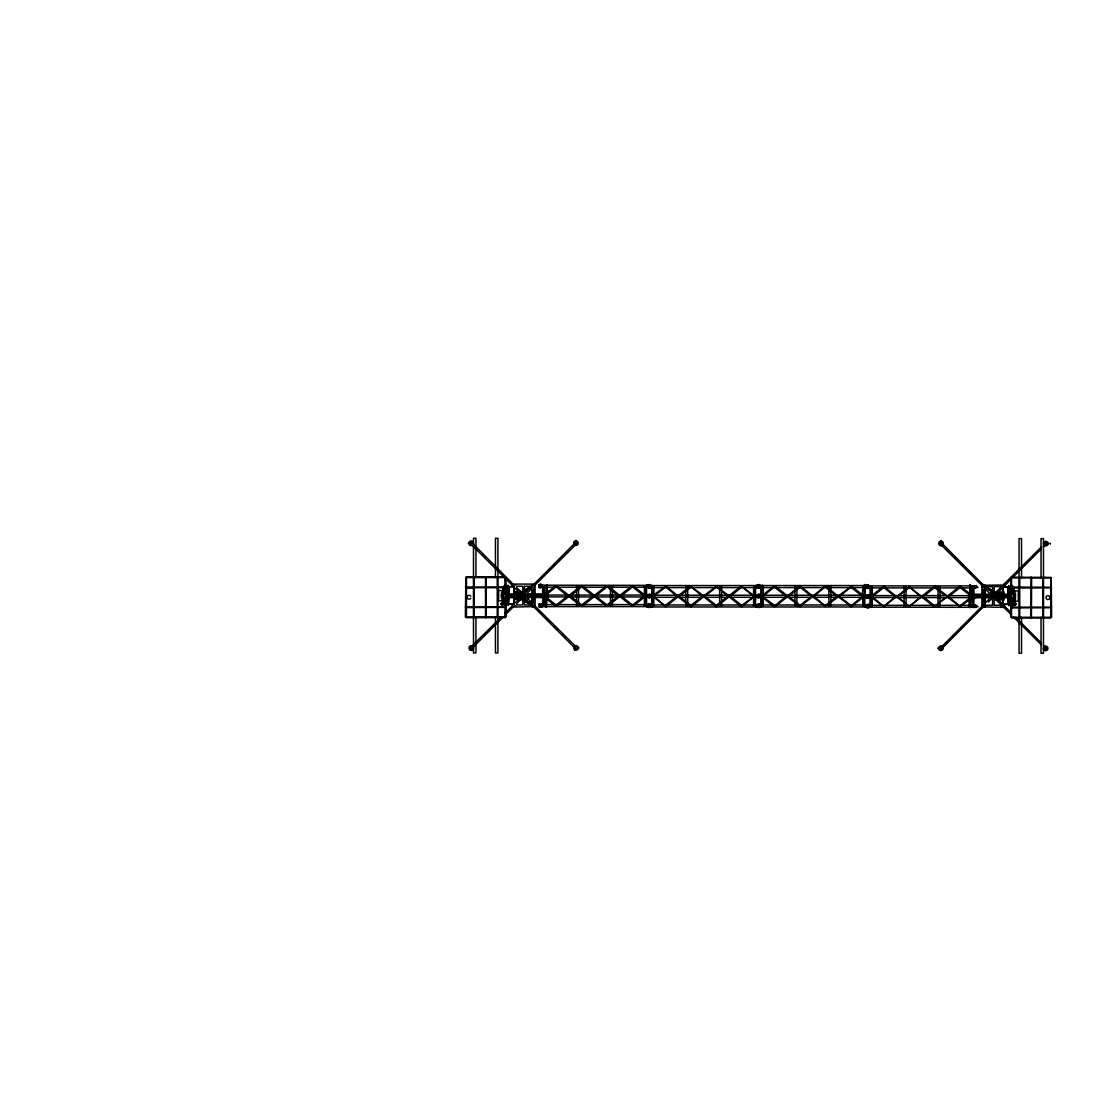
<?xml version="1.0" encoding="UTF-8"?>
<svg xmlns="http://www.w3.org/2000/svg" width="1107" height="1107" viewBox="0 0 1107 1107"><rect width="100%" height="100%" fill="white"/><g stroke="black" fill="none" stroke-linecap="round" stroke-linejoin="round"><path stroke-width="1.5" d="M547.55 594.362L547.218 584.87M1014.593 603.495L1015.659 603.813L1015.423 604.962M1015.299 605.142L1014.607 604.948M503.643 586.309L514.285 586.696L514.285 603.952L503.256 603.952L502.453 604.851M1046.073 648.079C1045.617 653.587 1045.036 645.395 1045.977 648.37M545.959 604.367L546.166 597.725M546.277 594.404L546.54 586.087M546.637 604.394L546.789 599.399M546.955 594.404L546.54 584.676M969.275 606.027L969.843 587.748M969.953 606.069L970.216 597.738M970.313 594.404L970.521 587.748M504.737 604.38L504.695 605.446L504.571 604.339M1012.407 586.655L1012.282 585.561L1012.822 586.613M546.941 596.064L546.291 597.047M971.199 597.254C969.192 594.75 972.112 598.375 969.829 595.109L959.631 587.222M504.723 586.309L504.764 585.783M508.141 604.671L508.071 605.446L508.473 604.643M1008.781 586.655L1008.906 585.561L1008.352 586.613M1012.213 605.225L1012.407 604.685M652.327 596.12L665.584 606.304L653.172 595.801L652.286 596.023L665.487 586.24L665.611 587.07L652.95 596.922L652.369 586.212L653.365 586.572L653.365 594.653M703.194 596.009L704.135 595.884L703.969 596.894L716.506 587.07L716.367 586.24L703.208 596.258L715.786 606.498L716.533 605.584L715.786 606.498M741.856 587.125L741.233 586.157L728.78 595.926L729.001 596.798L729.222 595.926L716.091 586.35L728.503 596.853L729.582 595.884L728.503 596.853M799.697 586.613C800.998 585.755 800.679 587.651 799.531 586.157L786.952 596.396L800.112 606.415L800.278 605.584L787.81 595.801C785.707 595.774 788.253 597.725 787.534 595.926L775.08 586.157L774.25 586.613M812.912 595.746L812.524 596.715L825.67 606.304L813.244 595.801L812.275 596.12M838.041 596.894L837.791 595.746L825.241 605.584L825.379 606.415L838.566 596.631L825.974 586.157L825.144 586.613M871.666 597.005L870.656 596.369M894.747 597.13L883.566 606.65L897.071 596.244M934.045 586.959L934.931 586.821L934.183 587.222M959.492 586.959C961.236 586.101 958.939 588.121 960.599 586.502L971.808 595.303M470.821 647.982L471.79 648.052L470.821 647.982L471.707 647.72L471.54 650.556L470.904 647.733M502.121 605.308L500.876 603.841M502.993 605.142L503.685 603.952M576.346 543.343L575.432 543.108L576.401 543.177M940.756 543.412L940.839 543.717M983.583 587.028L983.5 585.451M984.677 604.989C986.102 607.591 981.383 606.249 983.583 604.948M543.011 594.307L543.039 586.087L544.104 586.475M542.638 594.293L542.638 586.226L544.589 586.226L544.104 586.945M544.187 597.531L544.187 605.598L543.039 605.737M576.567 605.598L576.567 586.226L578.394 586.641M612.448 586.226C611.88 588.467 608.449 585.119 612.448 586.226L612.448 605.598L610.524 605.598L610.497 586.226M644.786 594.307L645.381 585.714L645.962 594.307M645.879 604.865C647.72 605.986 643.07 605.986 644.911 604.865M645.672 596.355C644.8 594.473 645.685 597.683 644.98 595.386M645.962 595.912L645.948 605.737L644.869 605.349M652.452 596.715C654.292 596.715 651.649 595.345 653.172 596.853M653.365 597.877L652.784 606.456L652.203 597.877M685.759 605.958C686.326 603.702 689.758 607.051 685.759 605.958L685.759 586.572L687.71 586.572L687.71 605.958M719.675 605.958L719.675 586.572L721.626 586.572L721.626 605.958L719.675 605.958L720.173 605.225M754.863 596.701C752.331 595.76 756.911 595.843 754.047 596.894L741.538 586.35L754.808 596.258L741.759 606.498L741.482 605.584L754.67 595.926M753.604 605.958C754.171 603.702 757.603 607.051 753.604 605.958L753.604 597.877M753.978 605.958C756.206 606.47 753.147 605.695 753.978 597.877M762.972 597.877L762.972 605.958L761.146 605.529M762.543 596.133C757.894 601.032 764.425 570.437 762.557 594.653M762.557 597.877L762.474 606.207L761.561 605.598M794.937 605.958L794.937 586.572L796.888 586.572L796.888 605.958L794.937 605.958L795.435 605.225M828.866 605.958C829.434 603.702 832.865 607.051 828.866 605.958L828.866 586.572L830.817 586.572L830.817 605.958M864.747 605.958L862.92 605.529M864.318 596.396C867.597 567.337 858.575 601.419 864.318 596.133C862.284 594.833 863.681 598.458 863.861 595.926L851.421 586.157L850.633 586.475M864.332 597.877L864.263 606.207L863.335 605.598M870.572 586.918L871.749 586.918L871.306 606.788L870.572 606.304L870.6 587.056M870.199 606.304L870.199 586.918L872.15 586.918L872.15 606.304L870.199 606.304L870.697 605.571M904.128 606.304C904.696 604.048 908.127 607.397 904.128 606.304L904.128 586.918L906.079 586.918L906.079 606.304M938.058 606.304L938.058 586.918L940.009 586.918L940.009 606.304L938.183 605.875M972.347 595.013L972.942 586.419L973.523 595.013M971.988 594.999L971.988 586.918L973.925 586.918L973.925 606.304L971.988 606.304L972.472 605.571M973.523 596.618L972.942 606.816L972.347 596.618M556.558 605.557L555.7 606.152L544.506 597.351M582.005 605.557L581.147 606.152L568.624 596.286L569.399 596.175M607.452 605.557L606.594 606.152L594.155 596.369L594.085 595.386M632.9 605.557L632.042 606.152L619.574 596.369M677.512 596.382C679.795 597.572 677.083 594.39 678.273 596.894M761.464 596.023L762.488 596.521L761.464 596.521M838.414 595.926L851.145 605.584L851.006 606.415L837.833 596.396L851.421 586.157M501.803 604.92L501.803 602.983L501.319 604.56M1013.998 605.349C1017.485 605.142 1013.057 600.88 1016.129 604.201M502.163 604.92L502.135 603.107M508.03 586.267L508.071 585.202L508.625 586.267M1008.837 605.017L1008.906 605.792L1008.781 604.685M703.402 595.746L703.568 596.798L703.789 595.926L690.643 586.35L703.056 596.853L703.844 596.12M729.278 596.521L728.6 595.746L728.807 596.659M786.828 596.521L787.921 596.659L786.8 595.801L774.305 606.179L775.08 606.498L787.534 596.715L787.022 595.732M812.469 596.12L813.244 596.853L825.974 586.157M555.7 585.797L556.434 586.724L555.7 585.797L545.751 593.629M569.275 596.175L568.292 595.774L569.275 595.774M581.147 585.797L581.881 586.724L581.147 585.797L569.953 594.597M594.002 596.286C594.002 595.358 594.916 597.171 594.653 595.386M597.365 594.542L607.314 586.724C605.737 585.728 608.449 586.129 606.871 586.724L616.834 594.542M619.45 595.663C619.768 596.092 620.349 596.507 619.533 595.386M620.114 596.286L607.591 606.152L606.747 605.557M622.812 594.542L632.913 586.641L632.249 585.728L632.166 586.641L642.268 594.542M664.892 586.157L677.622 596.853M677.622 595.801L678.688 596.77L677.622 595.801L665.169 605.584C666.11 608.034 665.528 603.979 664.892 606.498M690.215 586.35L691.142 586.987L678.619 596.853M704.066 596.853L703.056 595.801L690.464 605.667L691.128 606.567L691.211 605.667L678.619 595.801M728.503 595.801L716.063 605.584L716.561 606.567L716.644 605.667L704.066 595.801M775.163 606.415C774.554 604.131 773.71 608.006 774.803 605.584L761.561 595.912L762.266 596.701M774.36 587.07L786.8 596.853L787.644 596.521M825.767 586.987L824.964 586.157L812.178 596.77L813.327 595.884M837.695 595.801L838.345 596.894M863.142 595.801L863.861 596.715L863.142 595.801L850.411 606.498M897.071 597.116L884.05 586.433L883.995 587.416L883.261 586.502L871.043 596.203M895.909 596.244L909.414 606.65L898.234 597.13M908.736 587.222L909.414 586.696L895.909 597.116M921.356 596.244L921.356 597.116M922.505 597.116L909.013 586.696L918.948 595.248M946.803 596.244L946.803 597.116M947.952 597.116L946.817 596.604L960.295 606.65L949.128 597.13M472.011 648.204L470.793 648.536L470.945 647.387M501.319 603.343L500.821 604.021M575.211 542.956L576.429 542.624L576.11 543.855M1014.081 603.869L1014.33 605.142M1015.659 604.906L1015.534 603.869L1015.465 604.879M503.104 603.702L503.298 604.38M644.897 595.663L645.602 595.774M969.953 596.604C969.912 589.837 967.781 601.475 970.355 595.331M970.23 595.552L970.23 596.493C968.473 594.072 974.16 596.203 969.372 596.092M502.108 602.568L508.763 603.163L503.062 603.066L503.256 602.125M1015.783 603.979L1014.981 605.446M485.544 617.664L485.544 576.83M485.945 617.664L486.139 577.19M531.858 604.021L516.471 595.137L516.402 595.912M1031.032 618.01L1031.032 577.176M1031.42 618.01L1031.613 577.536M504.142 586.267L504.695 585.202M1012.352 605.017L1012.282 605.792M703.36 595.995L703.056 596.853M787.506 596.659L787.88 595.884M870.752 596.977L871.292 596.286M575.82 647.498C571.835 648.079 584.454 647.498 575.765 648.301M984.677 586.987L984.677 585.617M1050.322 544.104L1050.322 543.15M546.637 596.078L547.757 596.784L547.467 595.123M969.358 595.428L969.884 596.535M546.471 594.542L556.572 586.641L556.489 585.728L555.963 586.724L565.94 594.542M571.918 594.542L582.019 586.641L581.936 585.728L581.41 586.724L591.387 594.542M632.761 586.724L632.941 585.741L632.415 586.765M665.888 606.498L678.466 596.396L665.888 586.157L665.099 586.987M690.713 605.529L690.436 606.553L691.059 605.584M691.335 606.498L703.789 596.715M703.056 595.801L703.595 596.853M716.783 606.498L729.126 596.77M741.953 587.07L729.499 596.853M742.23 606.498C741.579 603.841 740.915 608.186 741.981 605.584L729.582 595.884M753.95 595.801L754.573 596.77L753.978 596.12M762.363 596.853L775.163 586.24M786.8 595.801L786.897 596.894M800.25 587.07L787.81 596.853M813.244 596.853L812.247 595.801L799.808 605.584L799.932 606.415L813.105 596.396L800.527 586.157M800.527 606.498L800.278 605.584M812.247 595.801L812.773 596.853L813.022 596.12M825.974 606.498L825.711 605.584M837.944 596.715L838.774 595.884M851.145 587.07L838.691 596.853M851.421 606.498L850.688 605.584L851.421 606.498L863.861 596.715M872.786 596.216L884.244 587.222M898.234 596.216L909.691 587.222M920.194 597.13L909.013 606.65L922.505 596.244M923.681 596.216L935.124 587.222M944.396 598.112L934.46 606.65L947.952 596.244M949.128 596.216L960.572 587.222M969.829 598.112L959.631 606.124M646.087 586.821L644.426 586.226L644.426 594.293M871.569 596.977L870.863 597.047L883.967 606.65L872.786 597.13M905.955 587.347L904.267 587.347M555.852 605.557L556.71 606.152L569.15 596.369L569.219 595.386M593.905 595.774L594.722 595.774M678.342 595.926L677.788 596.382M883.289 606.124L884.244 606.124M908.736 606.124L909.691 606.124M934.183 606.124L935.124 606.124L934.156 606.844L921.328 596.618L934.156 586.502M512.126 585.229L513.261 584.095L533.961 584.095L535.096 585.229L535.096 605.93L533.961 607.065M512.679 605.377L512.126 605.93L513.261 607.065L533.961 606.539L533.961 584.745L531.775 584.939L531.969 606.539M515.336 602.734L519.57 598.5M525.465 592.591L527.582 590.474M501.388 616.876L470.157 647.83L471.374 649.048L503.533 616.613M505 613.264L512.223 606.027M503.643 604.339L514.285 603.952M534.058 584.192L575.861 542.126L577.079 543.343L534.999 585.133M505.941 614.205L513.164 606.968M516.471 603.855L520.705 599.634M527.665 592.674L530.834 589.491M983.002 607.411L981.881 606.29L981.881 585.575L983.002 584.454L983.556 585.008M985.202 587.319L1000.493 596.507L984.981 587.665M985.092 603.08L990.378 597.794M995.221 592.951L1001.558 586.599L994.155 586.599L994.155 593.394M1041.161 547.19L1003.163 585.008L982.822 585.285L983.016 606.885L1003.717 607.411L1004.838 606.29L1004.298 605.737M981.978 606.387L941.005 647.346C938.944 650.764 943.856 646.28 939.898 648.176L941.116 649.394L982.919 607.328M1013.334 604.685L1002.693 604.297L1002.693 587.042L1013.334 586.655M988.33 602.097L992.564 597.863L992.564 605.266L985.161 605.266M996.342 594.072L1002.693 587.734M1004.298 586.129L1010.774 579.459M1013.182 577.051L1040.898 549.335M1043.306 546.927L1046.821 543.689L1045.603 542.472L1044.773 543.579M985.009 606.885L985.009 585.091M555.977 605.225L567.185 596.424M581.424 605.225L592.632 596.424M595.4 594.597L606.594 585.797M594.597 596.369L582.157 606.152L581.3 605.557M606.871 605.225L618.08 596.424M620.833 594.597L632.042 585.797M632.318 605.225L643.513 596.424M690.339 586.157L678.273 595.746M959.603 586.502L947.384 596.203M973.053 597.074L959.907 606.65L960.572 606.124M533.671 606.027L532.246 606.207M1000.271 595.151L1000.271 596.839M1001.254 596.839L1001.254 595.151M678.37 596.715L678.204 595.884L677.913 596.659M762.1 596.715L761.976 595.87L761.658 596.659M799.78 605.584L799.531 606.498M838.663 596.12L837.639 596.396M825.227 605.584L824.964 606.498M838.165 596.853L838.386 595.995M1045.769 543.15L1045.824 544.118L1045.672 543.191M610.773 605.003L612.157 605.003M518.699 593.532L531.277 586.253M520.677 593.739L531.858 587.264M465.327 587.111L505.055 586.918M465.327 606.996L505.055 606.802M518.74 593.629L531.429 586.295M522.117 593.02L531.983 587.319M465.687 607.577L506.162 607.383M1013.611 588.038L1051.65 587.845M1011.175 607.923L1051.65 607.729M774.706 587.125L774.084 586.157L761.824 595.787M787.077 595.926L787.105 596.659M471.098 542.983L471.527 542.97C463.1 543.067 474.391 544.035 471.333 543.011M516.471 596.576L516.9 594.957M934.903 587.416L934.945 586.433L947.606 596.286M652.632 595.787L653.227 596.258M755.071 587.305L754.088 587.305M830.333 587.305L829.586 587.388M1015.077 591.318L1014.828 591.29M505.11 616.986L505.484 603.121M896.089 596.106L896.891 596.106M1014.137 591.249L1018.343 590.681L1018.343 601.198L1014.137 601.198M941.171 647.858C932.274 648.536 944.146 648.55 941.158 647.858M686.977 587.388L686.243 587.305M466.448 577.494L466.448 616.986M502.343 590.972L502.011 590.986M514.202 585.036L515.751 585.036M531.858 585.036L533.422 585.036M538.943 585.202L651.636 585.368L651.636 587.775L648.135 587.775L648.135 586.627L650.473 586.627M648.135 585.561L866.504 585.561M542.458 585.824L538.943 585.824L538.943 585.008L542.458 585.008L542.458 587.43L538.943 587.43L538.943 586.627L542.458 586.627M648.135 585.824L650.473 585.824L650.473 586.973L648.135 586.973M866.504 585.714L870.019 585.714L870.019 588.135L866.504 588.135L866.504 586.973L868.843 586.973M866.504 585.907L975.696 585.907M982.822 585.894L985.202 585.894M516.9 586.253L522.808 586.253L522.808 591.678L514.285 591.678M530.336 586.253L524.414 586.253L524.414 592.176M650.473 586.17L646.571 585.008L646.571 606.802L648.135 606.802M866.504 586.17L868.843 586.17L868.843 587.319M870.019 586.516L866.504 586.516L866.504 585.368L864.941 585.368L864.941 587.775L870.019 587.928M514.285 586.696L503.256 587.084L509.483 586.696M985.161 586.599L992.564 586.599L992.564 594.002L990.447 591.885M538.943 587.236L542.458 587.236M544.16 587.194L644.869 587.194M646.571 587.236L648.135 587.236M1002.693 587.042L1013.721 587.43M646.571 587.43L648.135 587.43M866.504 587.319L870.019 587.319M1051.29 587.264L1008.2 587.042M465.687 587.692L505.055 587.692M648.135 587.582L866.504 587.582M466.047 587.734L474.004 587.734L474.004 606.761M539.663 587.817L540.562 587.817M871.721 587.9L972.43 587.9M974.132 587.928L975.696 587.928M648.854 588.163L649.754 588.163M758.032 588.163L758.945 588.163M867.224 588.523L868.123 588.523M532.384 591.401L533.546 591.401M983.431 591.761L984.593 591.761M994.155 592.037L1004.298 592.037M514.285 593.048L519.404 593.048M997.518 593.394L1004.298 593.394M508.763 593.712L503.256 593.712L507.393 594.099M1013.555 594.182L1015.493 594.182L1015.493 593.02L1008.2 592.508L1013.721 592.895M1013.721 594.459L1008.2 594.058L1013.721 594.058L1013.555 598.084M503.256 594.667L501.416 594.667L501.429 596.618L503.256 596.618L503.256 594.667L503.132 596.618M506.549 594.86L546.512 594.86M646.571 594.708L648.135 594.708L648.135 595.857L651.636 595.857M1008.034 594.819L1010.373 594.819M506.549 595.054L651.636 595.054L651.636 597.462L648.135 597.462L648.135 596.313L650.473 596.313M648.135 595.248L866.504 595.248M970.189 595.234L1010.428 595.206M542.458 595.511L538.943 594.902M547.384 595.511L547.937 597.047L546.9 597.254M648.135 595.511L650.473 595.511L650.473 596.659L648.135 596.659M866.504 595.4L870.019 595.4L870.019 597.822L866.504 597.822L866.504 596.659L868.843 596.659M1010.428 595.414L970.465 595.414L970.465 594.238L1010.428 594.238L1010.428 597.752M546.042 595.594L547.605 595.594M866.504 595.594L970.714 595.635M974.132 595.594L975.696 595.594M760.827 595.857L757.313 595.857L757.313 595.054M866.504 595.857L868.843 595.857L868.843 597.019L866.504 597.019M969.372 595.94L971.199 595.94M506.549 596.23L546.512 596.23L546.512 597.393L503.256 597.711M868.843 596.216L864.941 595.054L864.941 597.462L975.696 597.628M506.549 596.424L547.605 596.299L547.259 595.552M760.827 596.659L757.313 596.659L757.313 597.462M1010.428 596.576L970.465 596.576L970.465 597.752L1013.721 597.669M538.943 596.922L542.458 596.922M547.578 596.881L648.135 596.922M969.372 596.798L1010.428 596.77M646.571 597.116L648.135 597.116M648.135 597.268L866.504 597.268M539.663 597.503L540.562 597.503M648.854 597.863L649.754 597.863M758.032 597.863L758.945 597.863M514.285 598.126L519.404 598.126M867.224 598.209L868.123 598.209M997.518 598.472L1004.298 598.472M514.285 599.482L522.808 599.482L522.808 604.92L516.9 604.92M532.384 599.869L533.546 599.869M1004.298 599.828L994.155 599.828L994.155 605.266L1001.558 605.266L995.221 598.915M983.431 600.229L984.593 600.229M503.062 602.36L508.763 602L503.256 602L503.256 603.163M1013.721 602.485L1013.915 603.412L1008.2 603.523L1013.915 603.177M1013.915 602.72L1008.2 602.346L1013.721 602.346L1013.721 603.523M1014.386 603.177L1015.091 603.481M502.938 604.187L508.763 603.952M1002.693 604.297L1013.721 603.91M501.07 604.38L501.928 604.602M646.571 604.394L648.135 604.394L648.135 605.543L651.636 605.543M538.943 604.588L542.458 604.588M544.16 604.63L644.869 604.63M646.571 604.588L651.636 604.74L651.636 607.162L648.135 607.162L648.135 605.999L650.473 605.999M530.336 604.92L524.414 604.92L524.414 598.998M648.135 604.934L651.636 604.934M653.351 604.976L863.239 604.976M864.941 604.934L866.504 604.934M648.135 605.197L650.473 605.197L650.473 606.359M866.504 605.1L870.019 605.1L870.019 607.508L866.504 607.508L866.504 606.359L868.843 606.359M866.504 605.294L870.019 605.294M871.721 605.321L972.43 605.321M974.132 605.294L975.696 605.294M544.589 597.531L544.589 605.598L542.638 605.598L542.638 597.531M576.595 605.598L578.491 605.598M866.504 605.543L868.843 605.543L868.843 606.705L866.504 606.705M870.019 605.903L866.504 605.903L866.504 604.74L864.941 604.74L864.941 607.162L975.696 607.314M531.858 606.124L533.422 606.124L531.858 606.207M651.829 605.958L653.78 605.958L653.78 597.877M982.822 606.082L985.202 606.082M648.135 606.359L651.636 606.359M760.827 606.359L757.313 606.359L757.313 607.162M538.943 606.608L648.135 606.608M983.556 606.47L985.119 606.553L985.119 605.612M532.509 606.927L533.422 606.927M648.135 606.968L866.504 606.968M539.663 607.203L540.562 607.203M983.556 607.286L984.455 607.286M1011.923 607.148L1051.29 607.148M648.854 607.549L649.754 607.549M758.032 607.549L758.945 607.549M867.224 607.895L868.123 607.895M505.041 577.494L505.484 588.025M1014.524 605.197L1014.815 603.329M504.252 591.083L498.634 590.322L498.634 600.852L508.763 600.437L503.256 600.824M939.289 605.487L940.009 606.304M762.239 605.142L762.972 605.958M577.287 587.042L576.567 586.226M729.167 596.894L741.233 606.498M1014.316 605.626L1013.472 604.989M470.987 543.98L470.544 542.914L471.803 542.914M576.235 647.18L576.567 648.398L575.349 648.079M515.89 596.147L531.277 605.031L517.329 596.964M984.303 585.797L999.676 594.694M984.137 585.824L999.649 594.791M517.882 595.94L531.983 604.09M545.917 607.452L546.581 598.306M972.472 587.651L971.988 586.918M870.697 587.651L870.199 586.918M871.666 605.571L872.15 606.304M796.403 605.225L796.888 605.958M721.141 605.225L721.626 605.958M644.911 586.945L644.426 586.226M644.786 605.598L644.786 595.912L645.602 596.175L633.038 606.152L632.18 605.557M934.433 587.416L944.396 595.248M923.681 597.13L934.875 605.93M883.538 587.416L894.747 596.216M850.688 587.07L863.142 596.853M825.241 587.07L837.695 596.853M799.808 587.07L812.247 596.853M761.63 596.715L774.084 606.498M690.339 606.498L677.636 596.521M633.121 585.88L644.246 594.597M621.567 596.424L632.761 605.225M607.674 585.88L618.799 594.597M596.12 596.424L607.314 605.225M582.227 585.88L593.352 594.597M570.672 596.424L581.881 605.225M556.779 585.88L567.905 594.597M546.471 597.406L556.434 605.225M1003.717 584.454L1004.838 585.575M996.342 597.794L1002.693 604.131M982.919 584.551L941.116 542.472L939.898 543.689L981.978 585.492M1004.755 606.387L1010.774 612.406M1015.589 617.222L1040.898 642.53M1043.306 644.938L1045.714 647.346M1003.814 607.328L1011.037 614.551M1013.445 616.959L1041.161 644.675M986.143 589.851L990.378 594.072M516.471 587.305L520.705 591.539M527.665 598.5L530.834 601.668M513.164 584.192L471.374 542.126L470.157 543.343L512.679 585.783M534.999 606.027L577.079 647.83L575.861 649.048L533.422 606.511M515.336 588.44L519.57 592.674M525.465 598.569L527.582 600.686M516.402 595.497L516.402 596.009M1013.957 604.74L1013.957 603.869L1007.481 604.297M755.126 596.133L754.559 586.06L753.978 594.653M970.576 585.063L970.908 594.362M969.898 585.395L970.964 596.147M546.54 585.395L546.872 594.68M1043.514 578.297L1043.514 616.903M1043.472 577.965L1043.472 538.611L1041.023 538.611L1041.023 577.965M1043.472 617.319L1043.472 653.255L1041.023 653.255L1041.023 617.319M1042.974 588.08L1042.974 607.106M1042.739 578.297L1042.739 616.903M1021.526 577.965L1021.526 538.611L1019.063 538.611L1019.063 577.965M1021.526 617.319L1021.526 653.255L1019.063 653.255L1019.063 617.319M1019.727 578.297L1019.727 616.903M1018.952 578.297L1018.952 616.903M1011.535 587.651L1011.535 577.909L1050.917 577.909L1050.917 617.291L1011.535 617.291L1011.48 603.467M1011.604 593.02L1011.604 599.261L1015.493 599.261L1015.493 598.084L1008.2 597.669M1010.816 586.682L1010.816 578.145L1011.632 577.217L1051.207 577.411L1051.608 617.194L1050.681 618.01L1011.632 617.983L1010.816 617.042L1010.816 603.467M1003.08 586.655L1003.08 604.685M1002.776 605.612L1002.776 606.553L1001.212 606.553L1001.212 605.612M1001.973 593.38L1001.973 598.61L999.593 598.61L999.593 593.38M994.155 597.863L994.155 598.666M984.593 595.206L984.593 590.003L983.431 590.003L983.431 595.206M984.593 596.77L984.593 601.973L983.431 601.973L983.431 596.77M975.696 595.4L975.696 596.216M975.696 597.019L975.696 597.822M971.988 598.223L971.988 606.304M969.953 594.86L969.621 607.66L969.275 594.86M969.898 584.676L969.898 586.087M864.747 604.339L864.747 586.572L862.796 586.572L862.796 605.958M863.169 597.877L863.169 605.958M762.972 594.653L762.972 586.572L761.021 586.572L761.021 605.958M761.395 597.877L761.395 605.958M759.651 595.857L759.651 596.659M759.651 606.359L757.313 604.74M757.313 585.368L757.313 586.17L759.651 586.17L757.313 587.775M755.555 605.958L755.555 586.572L753.604 586.572L753.604 594.653M755.154 597.877L755.154 605.958M653.78 594.653L653.78 586.572L651.829 586.572L651.829 604.339M644.426 597.531L644.426 605.598M578.518 586.226L578.518 605.598M546.512 595.054L546.512 593.892L506.549 593.892L506.549 597.393M545.917 596.576L545.917 607.273M544.589 586.226L544.589 594.293M544.187 586.226L544.187 594.307M543.011 597.531L543.011 605.598M542.458 594.902L542.458 597.116L538.943 597.116L538.943 596.313M541.281 585.824L541.281 586.627M541.281 595.511L541.281 596.313M533.546 593.56L533.546 589.657L532.384 589.657L532.384 593.56M533.546 596.424L533.546 601.627L532.384 601.627L532.384 596.424M522.808 597.517L522.808 598.306M517.384 593.02L517.384 598.25M515.004 593.02L515.004 598.25M513.897 586.309L513.897 604.339M508.763 597.323L501.471 597.738L501.471 598.901L508.763 599.274L503.256 598.873M506.162 588.011L505.47 576.913L465.881 576.968L465.369 616.834L466.434 617.664L505.332 617.623L506.162 616.557L506.162 603.121M505.442 587.305L505.442 577.55L466.047 577.55L466.047 616.931L505.442 616.931L505.442 603.869M505.373 598.901L505.373 592.66L501.471 592.66L501.471 593.836L503.422 593.836L503.422 597.738M501.526 594.667L501.526 596.618M497.915 577.619L497.915 538.265L495.452 538.265L495.452 577.619M498.025 577.937L498.025 616.544M497.915 616.973L497.915 652.909L495.452 652.909L495.452 616.973M497.251 577.937L497.251 616.544M475.955 577.619L475.955 538.265L473.505 538.265L473.505 577.619M475.955 616.973L475.955 652.909L473.505 652.909L473.505 616.973M474.239 577.937L474.239 616.544M473.464 577.937L473.464 616.544M1049.81 598.098A1.951 1.951 0 0 1 1048.896 599.288M1048.426 599.482A1.951 1.951 0 0 1 1047.416 599.482M1046.544 598.97A1.951 1.951 0 0 1 1046.032 598.098M1046.032 597.088A1.951 1.951 0 0 1 1049.81 597.088M1043.569 544.229A2.311 2.311 0 0 1 1046.004 541.323A2.311 2.311 0 0 1 1047.886 544.602A2.311 2.311 0 0 1 1044.164 545.267M470.738 598.223A1.951 1.951 0 0 1 470.032 598.929M469.05 599.191A1.951 1.951 0 0 1 467.112 597.24A1.951 1.951 0 0 1 469.05 595.289M470.032 595.552A1.951 1.951 0 0 1 470.738 596.272M941.42 543.288C939.995 546.567 941.337 535.58 941.42 543.288M502.011 600.658L501.9 600.658M575.557 543.011C575.917 535.442 576.775 546.166 575.695 542.928M1045.451 543.316L1048.62 543.592L1045.451 543.316M940.355 543.302C941.241 546.097 942.514 541.337 940.355 543.302M1045.091 543.44C1045.99 546.235 1047.264 541.475 1045.091 543.44M1044.953 648.176C1045.838 650.958 1047.139 646.253 1044.953 648.176M940.784 543.094L941.324 543.897L940.784 543.094M1045.852 647.208L1044.634 648.425L1045.603 649.394L1046.821 648.176L1045.852 647.208M1014.496 601.032L1015.257 601.059L1014.482 601.018M540.908 584.233L539.317 584.621L540.908 584.233M650.1 584.579L648.508 584.98L650.1 584.579M759.277 584.579L757.686 584.98L759.277 584.579M868.469 584.939L866.878 585.326L868.469 584.939M760.827 585.368L755.763 585.368L755.763 587.775L760.827 587.775L760.827 585.368M975.696 585.714L974.132 585.714L974.132 588.135L978.034 587.319L975.696 585.714M508.763 587.471L503.256 587.859L508.763 587.471M1013.721 587.817L1008.2 588.218L1013.721 587.817M508.763 588.246L503.256 588.647L508.763 588.246M1013.721 588.606L1008.2 588.993L1013.721 588.606M508.763 589.035L503.256 589.422L508.763 589.035M1013.721 589.381L1008.2 589.768L1013.721 589.381M508.763 589.81L503.256 590.197L508.763 589.81M1013.721 590.169L1008.2 590.557L1013.721 590.169M508.763 590.598L503.256 590.986L508.763 590.598M1013.721 590.944L1008.2 591.332L1013.721 590.944M508.763 591.373L503.256 591.761L508.763 591.373M1013.721 591.719L1008.2 592.107L1013.721 591.719M508.763 592.148L503.256 592.536L508.763 592.148M508.763 592.937L503.256 593.324L508.763 592.937M1013.721 593.283L1008.2 593.67L1013.721 593.283M650.1 594.279L648.508 594.667L650.1 594.279M759.277 594.279L757.686 594.667L759.277 594.279M868.469 594.625L866.878 595.013L868.469 594.625M760.827 595.054L755.763 595.054L755.763 597.462L760.827 597.462L760.827 595.054M1015.562 595.013L1013.721 595.013L1013.846 596.964L1015.562 596.964L1015.437 595.013M508.763 598.098L503.256 598.486L508.763 598.098M1013.721 598.444L1008.2 598.845L1013.721 598.444M1013.721 599.233L1008.2 599.62L1013.721 599.233M508.763 599.662L503.256 600.049L508.763 599.662M1013.721 600.008L1008.2 600.395L1013.721 600.008M1013.721 600.783L1008.2 601.184L1013.721 600.783M508.763 601.212L503.256 601.613L508.763 601.212M1013.721 601.571L1008.2 601.959L1013.721 601.571M540.908 603.619L539.317 604.007L540.908 603.619M650.1 603.965L648.508 604.353L650.1 603.965M759.277 603.965L757.686 604.353L759.277 603.965M868.469 604.311L866.878 604.713L868.469 604.311M542.458 604.394L538.943 604.394L538.943 605.197L541.281 605.197L538.943 606.802L542.458 606.802L542.458 604.394M760.827 604.74L755.763 604.74L755.763 607.162L760.827 607.162L760.827 604.74M975.696 605.1L974.132 605.1L974.132 607.508L978.034 606.705L975.696 605.1M515.751 606.124L514.202 606.207L515.751 606.124M1044.026 650.003A2.311 2.311 0 0 0 1047.9 648.965A2.311 2.311 0 0 0 1045.063 646.142A2.311 2.311 0 0 0 1044.026 650.003M939.898 545.502A2.311 2.311 0 0 0 943.372 543.495A2.311 2.311 0 0 0 939.898 541.503A2.311 2.311 0 0 0 939.898 545.502M939.774 650.238A2.311 2.311 0 0 0 943.233 648.232A2.311 2.311 0 0 0 939.774 646.239A2.311 2.311 0 0 0 939.774 650.238M469.672 649.657A2.311 2.311 0 0 0 473.547 648.619A2.311 2.311 0 0 0 470.71 645.782A2.311 2.311 0 0 0 469.672 649.657M574.768 545.142A2.311 2.311 0 0 0 578.228 543.15A2.311 2.311 0 0 0 574.768 541.143A2.311 2.311 0 0 0 574.768 545.142M574.893 649.892A2.311 2.311 0 0 0 578.366 647.886A2.311 2.311 0 0 0 574.893 645.879A2.311 2.311 0 0 0 574.893 649.892M469.548 544.907A2.311 2.311 0 0 0 473.409 543.883A2.311 2.311 0 0 0 470.586 541.046A2.311 2.311 0 0 0 469.548 544.907"/></g></svg>
